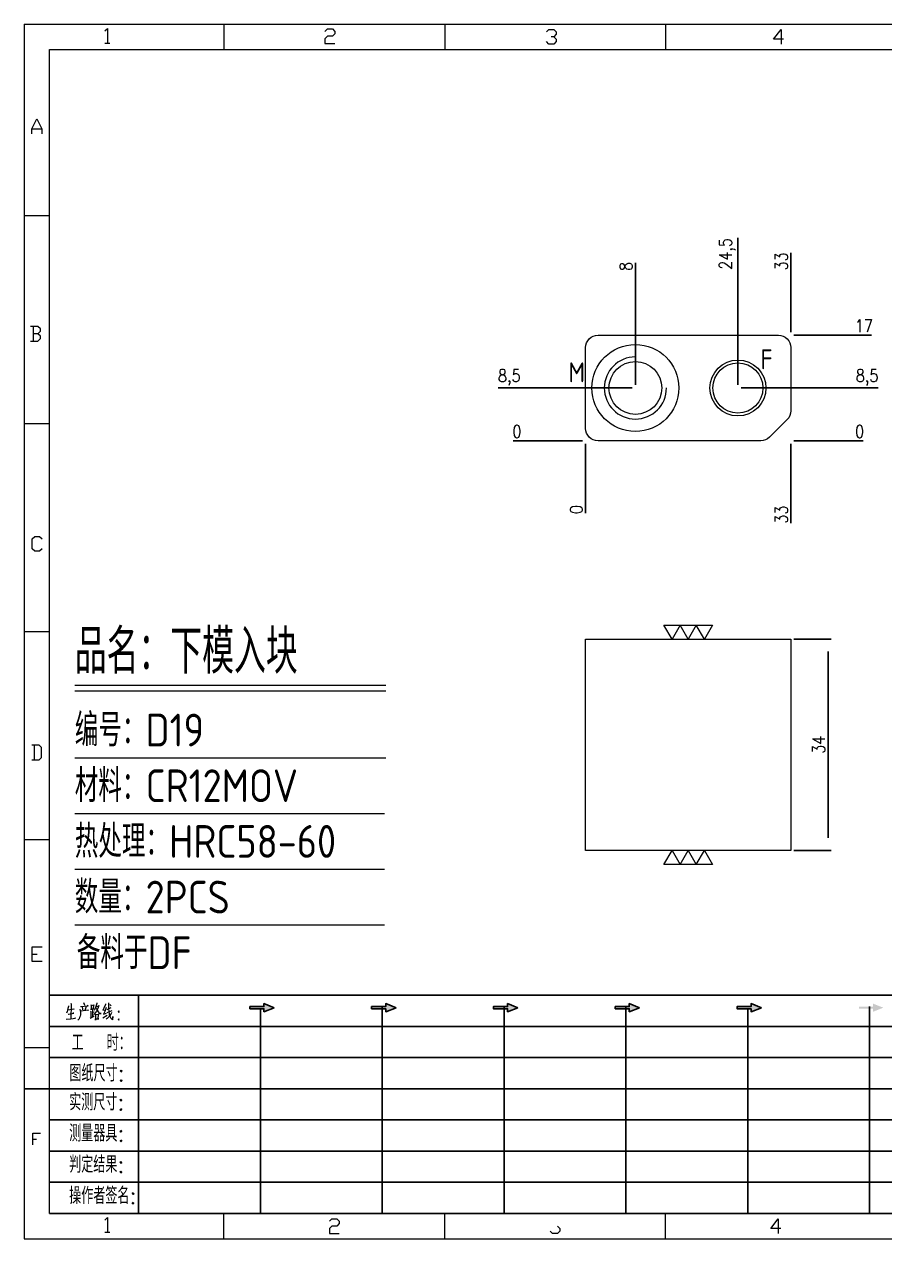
# Model space of a CAD drawing. Header units: millimetres. Extents: x 88508 to 142116, y -5268 to 20283.
# Drawn here: x 111319.8 to 111458.3, y 556.7 to 752.2 of the extents above; entities that cross this region are included whole.
import ezdxf
from ezdxf.enums import TextEntityAlignment as Align

# ---------------------------------------------------------------- set-up
doc = ezdxf.new("R2010")
doc.units = ezdxf.units.MM
doc.linetypes.add('HIDDEN', pattern=[0])
for name, color, linetype in [('DIE_P', 2, 'Continuous'), ('DIM', 4, 'Continuous'), ('TEXT', 4, 'Continuous')]:
    doc.layers.add(name, color=color, linetype=linetype)
doc.styles.add('chinesef_fs', font='simplex.shx', dxfattribs={"bigfont": 'gbcbig.shx'})
doc.styles.add('gbenor', font='gbenor.shx', dxfattribs={"bigfont": 'gbcbig.shx'})
doc.styles.add('GBENOR_', font='gbenor.shx', dxfattribs={"bigfont": 'gbcbig'})
doc.styles.get("Standard").update_dxf_attribs({"font": 'txt.shx', "width": 0.85, "bigfont": 'ctxt.shx'})
doc.styles.add('TXT', font='txt.shx', dxfattribs={"width": 0.8, "bigfont": 'ctxt.shx'})
doc.dimstyles.new('T-2-WX', dxfattribs={"dimtxt": 2, "dimasz": 2, "dimexe": 0.5, "dimexo": 0.5, "dimgap": 0.5, "dimtad": 1, "dimtxsty": 'Standard', "dimblk": 'OPEN30', "dimcen": 0, "dimazin": 3, "dimtfac": 1, "dimtmove": 0, "dimatfit": 3, "dimldrblk": 'OPEN30', "dimlwd": -1, "dimlwe": -1})

# ---------------------------------------------------------------- blocks, each defined once
blk = doc.blocks.new('U40')
for points in [[(351.8, 337.7), (351.8, 333.2), (367, 339.3), (351.8, 345.3), (351.8, 340.8), (331.2, 340.8), (331.2, 337.7)], [(545.7, 339.3), (530.6, 345.3), (530.6, 340.8), (509.9, 340.8), (509.9, 337.7), (530.6, 337.7), (530.6, 333.2)], [(724.5, 339.3), (709.3, 345.3), (709.3, 340.8), (688.7, 340.8), (688.7, 337.7), (709.3, 337.7), (709.3, 333.2)], [(903.3, 339.3), (888.1, 345.3), (888.1, 340.8), (867.5, 340.8), (867.5, 337.7), (888.1, 337.7), (888.1, 333.2)], [(1082.1, 339.3), (1066.9, 345.3), (1066.9, 340.8), (1046.3, 340.8), (1046.3, 337.7), (1066.9, 337.7), (1066.9, 333.2)], [(1245.7, 337.7), (1245.7, 333.2), (1260.9, 339.3), (1245.7, 345.3), (1245.7, 340.8), (1225.1, 340.8), (1225.1, 337.7)]]:
    blk.add_hatch(color=3).paths.add_polyline_path(points)
at = {"color": 254, "lineweight": 18}
for p, q in [((0, 1783.5), (0, 0)), ((0, 1783.5), (2530.2, 1783.5)), ((941.1, 1783.5), (941.1, 1746.5)), ((37, 37), (37, 1746.5)), ((37, 1746.5), (2493.2, 1746.5)), ((0, 1502.7), (37, 1502.7)), ((0, 1197.2), (37, 1197.2)), ((0, 891.7), (37, 891.7)), ((0, 586.3), (37, 586.3)), ((0, 280.8), (37, 280.8)), ((37, 37), (2493.2, 37)), ((941.1, 0), (941.1, 37)), ((0, 0), (2530.2, 0))]:
    blk.add_line(p, q, dxfattribs=at)
at = {"color": 254, "linetype": 'Continuous', "lineweight": 18}
for p, q in [((293.1, 1783.5), (293.1, 1746.5)), ((617.1, 1783.5), (617.1, 1746.5)), ((293.1, 0), (293.1, 37)), ((617.1, 0), (617.1, 37))]:
    blk.add_line(p, q, dxfattribs=at)
for p, q in [((38, 357.6), (1598.2, 357.6)), ((38, 311.8), (1598.2, 311.8)), ((37.1, 266), (1598.2, 266)), ((0.1, 220.2), (1598.2, 220.2)), ((37.1, 174.4), (1598.2, 174.4)), ((37.1, 128.6), (1598.2, 128.6)), ((37.1, 82.8), (1598.2, 82.8))]:
    blk.add_line(p, q)
at = {"color": 254}
for p, q in [((167.8, 37), (167.8, 357.6)), ((525.5, 37), (525.5, 340.8)), ((704.3, 37), (704.3, 340.8)), ((883.1, 37), (883.1, 340.8)), ((1240.6, 37), (1240.6, 340.8)), ((346.7, 37), (346.7, 337.9)), ((1061.9, 37), (1061.9, 337.7)), ((1598.2, 37), (38, 37))]:
    blk.add_line(p, q, dxfattribs=at)
at = {"color": 92, "lineweight": 18}
for points in [[(118.3, 1773.7), (121.9, 1777.3), (121.9, 1755.8)], [(441.4, 1773.1), (445, 1776.7), (452.2, 1776.7), (455.8, 1773.1), (455.8, 1769.5), (452.2, 1765.9), (445, 1765.9), (441.4, 1762.3), (441.4, 1755.1), (455.8, 1755.1)], [(766.4, 1772.4), (770, 1776), (777.2, 1776), (780.8, 1772.4), (780.8, 1768.8), (777.2, 1765.2), (773.6, 1765.2)], [(1114.4, 1761.4), (1100, 1761.4), (1110.8, 1775.8), (1110.8, 1754.2)], [(118.3, 1755.8), (125.5, 1755.8)], [(777.2, 1765.2), (780.8, 1761.6), (780.8, 1758), (777.2, 1754.4), (770, 1754.4), (766.4, 1758)], [(11.1, 1622.8), (11.1, 1630), (18.3, 1644.4), (25.5, 1630), (25.5, 1622.8)], [(11.1, 1630), (25.5, 1630)], [(20, 1329), (23.6, 1332.6), (23.6, 1336.2), (20, 1339.8), (9.2, 1339.8)], [(12.8, 1339.8), (12.8, 1318.2)], [(9.2, 1318.2), (20, 1318.2), (23.6, 1321.8), (23.6, 1325.4), (20, 1329), (12.8, 1329)], [(26.1, 1013.2), (22.5, 1009.6), (15.3, 1009.6), (11.7, 1013.2), (11.7, 1027.6), (15.3, 1031.2), (22.5, 1031.2), (26.1, 1027.6)], [(11, 703.2), (21.8, 703.2), (25.4, 706.8), (25.4, 721.2), (21.8, 724.8), (11, 724.8)], [(14.6, 724.8), (14.6, 703.2)], [(26.1, 407), (11.7, 407), (11.7, 428.6), (26.1, 428.6)], [(11.7, 417.8), (18.9, 417.8)], [(12.3, 137.7), (12.3, 155), (23.8, 155)], [(12.3, 146.4), (18.1, 146.4)], [(118.3, 27.4), (121.9, 31), (121.9, 9.4)], [(447.9, 25.7), (451.5, 29.3), (458.7, 29.3), (462.3, 25.7), (462.3, 22.1), (458.7, 18.5), (451.5, 18.5), (447.9, 14.9), (447.9, 7.7), (462.3, 7.7)], [(782.7, 18.5), (786.3, 14.9), (786.3, 11.3), (782.7, 7.7), (775.5, 7.7), (771.9, 11.3)], [(1110.3, 14.9), (1095.9, 14.9), (1106.7, 29.3), (1106.7, 7.7)], [(118.3, 9.4), (125.5, 9.4)]]:
    blk.add_lwpolyline(points, dxfattribs=at)
at = {"color": 92, "lineweight": 0}
for points in [[(65, 342.2), (64.8, 341), (64.1, 337.9), (63.6, 335.7), (62.8, 333.5), (62.1, 331.4)], [(68.4, 345.9), (68.7, 344.4), (68.1, 322.9)], [(82.6, 340.8), (93.7, 342.2), (93.3, 342.4), (92.4, 342)], [(86.1, 336.1), (86, 337.5), (85.3, 339.8)], [(86.7, 346.7), (87.9, 344.6), (88.3, 343)], [(90.3, 341), (90.4, 339.6), (89.1, 335.3)], [(97.8, 344), (98.1, 342.6), (98.1, 340.8), (98.1, 337.9), (98.1, 336.3), (98.2, 337.7), (102.1, 338.3), (101.8, 338.3), (102.1, 343.6), (102.1, 343.2), (102.1, 342.8), (98.2, 342.2)], [(105.5, 341.2), (105.9, 341), (109.6, 341.8), (109.3, 342.6), (108.5, 339.6), (107.6, 337.3), (106.9, 335.9), (105.9, 334.3), (104.3, 332), (103.1, 330.4), (101.9, 329.4)], [(106.6, 346.5), (106.5, 345.2), (105.1, 341.2), (104.2, 338.9), (103.1, 336.3), (102.6, 335.5)], [(104.9, 339.1), (105.3, 338.7), (107, 335.7), (108.6, 333.3), (109.9, 331.2), (110.3, 330.8), (112.6, 330.8), (110.2, 331.2), (109, 332.6)], [(119.3, 344.8), (119.1, 343.8), (116.8, 338.5), (115.4, 335.5), (119.3, 336.3)], [(120.3, 339.4), (118.1, 333.5), (116.4, 330), (116.1, 329.8), (120.5, 331.4)], [(121.7, 336.7), (127.7, 339.6)], [(123.4, 346.5), (123.5, 345.4), (123.5, 340.8), (123.8, 337.3), (124, 335.3), (124.2, 333.1), (124.5, 331), (124.8, 329), (125.2, 327.4), (125.9, 325.7), (126.9, 323.9), (127.9, 322.7), (128.9, 321.7), (129.6, 321.3), (129.9, 326.1), (129.4, 321.5)], [(127.7, 341.6), (127.2, 342.4), (125.7, 344.2)], [(61.4, 322.3), (68.2, 322.9), (75.3, 323.7), (74.9, 323.9), (73.8, 323.5)], [(63.8, 335.9), (73.4, 337.5), (73.1, 337.7), (72.5, 337.3)], [(64.5, 329.6), (64.8, 329.6), (65.1, 329.6), (72.5, 331), (71.9, 331), (70.9, 330.8)], [(82.6, 335.1), (82.6, 331.8), (82.3, 329), (81.9, 326.8), (81.2, 324.9), (80.3, 323.1), (79.6, 321.9), (78.8, 320.9)], [(93.3, 335.5), (94.1, 335.7), (94.3, 335.5), (82.6, 334.3), (82.6, 335.1), (82.2, 336.9)], [(96.5, 323.9), (102.8, 327.2)], [(97.2, 334.3), (97.5, 333.5), (97.7, 324.7)], [(100.2, 337.9), (100.1, 325.9)], [(100.2, 332.6), (102.4, 333.1)], [(104.2, 330), (104.5, 329), (104.5, 321.1), (104.3, 322.1), (104.5, 322.7), (109.2, 323.1), (108.6, 323.1), (109, 329.2), (109, 330), (109.3, 329.4), (108.6, 329.4), (104.6, 328.8)], [(115.3, 324.3), (121.5, 328.2)], [(128.2, 332.4), (128.1, 331.6), (126.9, 329.6), (125.8, 328), (124.5, 326.3), (123, 324.7), (121.4, 323.3), (120.1, 322.3)], [(121.4, 332.2), (128.8, 335.1)]]:
    blk.add_lwpolyline(points, dxfattribs=at)
for points in [[(367, 339.3), (351.8, 345.3), (351.8, 340.8), (331.2, 340.8), (331.2, 337.7), (351.8, 337.7), (351.8, 333.2), (367, 339.3)], [(545.7, 339.3), (530.6, 345.3), (530.6, 340.8), (509.9, 340.8), (509.9, 337.7), (530.6, 337.7), (530.6, 333.2), (545.7, 339.3)], [(724.5, 339.3), (709.3, 345.3), (709.3, 340.8), (688.7, 340.8), (688.7, 337.7), (709.3, 337.7), (709.3, 333.2), (724.5, 339.3)], [(903.3, 339.3), (888.1, 345.3), (888.1, 340.8), (867.5, 340.8), (867.5, 337.7), (888.1, 337.7), (888.1, 333.2), (903.3, 339.3)], [(1082.1, 339.3), (1066.9, 345.3), (1066.9, 340.8), (1046.3, 340.8), (1046.3, 337.7), (1066.9, 337.7), (1066.9, 333.2), (1082.1, 339.3)]]:
    blk.add_lwpolyline(points)
for points in [[(138.7, 332.4), (139.4, 333.5), (138.7, 334.5), (138, 333.5)], [(138.7, 320.9), (139.4, 321.9), (138.7, 322.9), (138, 321.9)]]:
    blk.add_lwpolyline(points, close=True, dxfattribs=at)
at = {"color": 3, "style": 'chinesef_fs'}
for s, p in [('工  时：', (69.5, 275.7)), ('图纸尺寸:', (66.2, 230.9)), ('实测尺寸:', (65.9, 188.4)), ('测量器具:', (65.9, 142.6)), ('判定结果:', (65.9, 96.8)), ('操作者签名:', (65.9, 51))]:
    blk.add_text(s, height=24.57, dxfattribs=at).set_placement(p)
at = {"lineweight": 18, "style": 'GBENOR_'}
blk.add_attdef('文档路径', (2126, 386.9), '', height=17.8, dxfattribs=at)
at = {"lineweight": 20, "style": 'TXT'}
for tag, height, p in [('18-**-**', 16.3, (1866.6, 256.2)), ('客户名称', 16.1, (1741.1, 134, 0)), ('料厚:', 16.1, (1741.3, 93.2, 0))]:
    blk.add_attdef(tag, text='', height=height, dxfattribs=at).set_placement(p, align=Align.MIDDLE)
for tag, p, height in [('88888', (1850.9, 207.5), 14.9), ('材质:', (1691.2, 168, 0), 16.1), ('核准', (1869.4, 127.5, 0), 16.1), ('设计', (1868.8, 88.3, 0), 16.1), ('绘图', (1868.2, 49.1, 0), 16.1)]:
    blk.add_attdef(tag, p, '', height=height, dxfattribs=at)
for tag, p, height, width in [('3', (2234.7, 206.9), 15.8, 0.7), ('4', (2234.7, 167.4), 15.8, 0.7), ('核准日期', (2041.1, 124.2, 0), 16.1, 0.68), ('设计日期', (2041.1, 84.5, 0), 16.1, 0.68), ('1', (2251.9, 85.9), 14.6, 0.7), ('绘图日期', (2040.9, 46.4, 0), 16.1, 0.68), ('2', (2235, 49.2), 14.6, 0.7)]:
    blk.add_attdef(tag, p, '', height=height, dxfattribs=dict(at, width=width))
blk = doc.blocks.new('*D7735')
at = {"layer": 'Defpoints', "color": 0}
for p in [(111410.15, 685.13), (111443.15, 685.13), (111453.15, 685.13)]:
    blk.add_point(p, dxfattribs=at)
at = {"layer": 'DIM', "color": 0}
blk.add_line((111443.65, 685.13), (111454.79, 685.13), dxfattribs=at)
at = {"layer": 'DIM', "color": 0, "lineweight": 5, "insert": (111454.22, 686.63), "char_height": 2, "attachment_point": 5}
blk.add_mtext('0', dxfattribs=at)
blk = doc.blocks.new('_Open30')
blk = doc.blocks.new('*D7736')
at = {"layer": 'Defpoints', "color": 0}
for p in [(111434.65, 693.63), (111453.15, 693.63), (111410.15, 685.13)]:
    blk.add_point(p, dxfattribs=at)
at = {"layer": 'DIM', "color": 0}
for p, q in [((111435.15, 693.63), (111445.15, 693.63)), ((111445.15, 693.63), (111449.15, 693.63)), ((111449.15, 693.63), (111457.21, 693.63))]:
    blk.add_line(p, q, dxfattribs=at)
at = {"layer": 'DIM', "color": 0, "lineweight": 5, "insert": (111455.43, 695.32), "char_height": 2, "attachment_point": 5}
blk.add_mtext('8,5', dxfattribs=at)
blk = doc.blocks.new('*D7737')
at = {"layer": 'Defpoints', "color": 0}
for p in [(111443.15, 702.13), (111453.15, 702.13), (111410.15, 685.13)]:
    blk.add_point(p, dxfattribs=at)
at = {"layer": 'DIM', "color": 0}
for p, q in [((111443.65, 702.13), (111447.15, 702.13)), ((111447.15, 702.13), (111449.15, 702.13)), ((111449.15, 702.13), (111456.16, 702.13))]:
    blk.add_line(p, q, dxfattribs=at)
at = {"layer": 'DIM', "color": 0, "lineweight": 5, "insert": (111454.91, 703.63), "char_height": 2, "attachment_point": 5}
blk.add_mtext('17', dxfattribs=at)
blk = doc.blocks.new('*D7738')
at = {"layer": 'Defpoints', "color": 0}
for p in [(111400.15, 685.13), (111410.15, 685.13), (111410.15, 685.13)]:
    blk.add_point(p, dxfattribs=at)
at = {"layer": 'DIM', "color": 0}
blk.add_line((111409.65, 685.13), (111398.52, 685.13), dxfattribs=at)
at = {"layer": 'DIM', "color": 0, "lineweight": 5, "insert": (111399.09, 686.63), "char_height": 2, "attachment_point": 5}
blk.add_mtext('0', dxfattribs=at)
blk = doc.blocks.new('*D7739')
at = {"layer": 'Defpoints', "color": 0}
for p in [(111400.15, 693.63), (111418.15, 693.63), (111410.15, 685.13)]:
    blk.add_point(p, dxfattribs=at)
at = {"layer": 'DIM', "color": 0}
for p, q in [((111404.15, 693.63), (111396.09, 693.63)), ((111408.15, 693.63), (111404.15, 693.63)), ((111417.65, 693.63), (111408.15, 693.63))]:
    blk.add_line(p, q, dxfattribs=at)
at = {"layer": 'DIM', "color": 0, "lineweight": 5, "insert": (111397.87, 695.32), "char_height": 2, "attachment_point": 5}
blk.add_mtext('8,5', dxfattribs=at)
blk = doc.blocks.new('*D7740')
at = {"layer": 'Defpoints', "color": 0}
for p in [(111410.15, 685.13), (111443.15, 685.13), (111443.15, 675.13)]:
    blk.add_point(p, dxfattribs=at)
at = {"layer": 'DIM', "color": 0}
for p, q in [((111443.15, 684.63), (111443.15, 681.13)), ((111443.15, 681.13), (111443.15, 679.13)), ((111443.15, 679.13), (111443.15, 671.88))]:
    blk.add_line(p, q, dxfattribs=at)
at = {"layer": 'DIM', "color": 0, "lineweight": 5, "insert": (111441.65, 673.25), "char_height": 2, "attachment_point": 5, "rotation": 90}
blk.add_mtext('33', dxfattribs=at)
blk = doc.blocks.new('*D7741')
at = {"layer": 'Defpoints', "color": 0}
for p in [(111410.15, 685.13), (111410.15, 685.13), (111410.15, 675.13)]:
    blk.add_point(p, dxfattribs=at)
at = {"layer": 'DIM', "color": 0}
blk.add_line((111410.15, 684.63), (111410.15, 673.5), dxfattribs=at)
at = {"layer": 'DIM', "color": 0, "lineweight": 5, "insert": (111408.65, 674.06), "char_height": 2, "attachment_point": 5, "rotation": 90}
blk.add_mtext('0', dxfattribs=at)
blk = doc.blocks.new('*D7742')
at = {"layer": 'Defpoints', "color": 0}
for p in [(111443.15, 712.13), (111443.15, 702.13), (111410.15, 685.13)]:
    blk.add_point(p, dxfattribs=at)
at = {"layer": 'DIM', "color": 0}
for p, q in [((111443.15, 708.13), (111443.15, 715.38)), ((111443.15, 706.13), (111443.15, 708.13)), ((111443.15, 702.63), (111443.15, 706.13))]:
    blk.add_line(p, q, dxfattribs=at)
at = {"layer": 'DIM', "color": 0, "lineweight": 5, "insert": (111441.65, 714.01), "char_height": 2, "attachment_point": 5, "rotation": 90}
blk.add_mtext('33', dxfattribs=at)
blk = doc.blocks.new('*D7743')
at = {"layer": 'Defpoints', "color": 0}
for p in [(111434.65, 712.13), (111434.65, 693.63), (111410.15, 685.13)]:
    blk.add_point(p, dxfattribs=at)
at = {"layer": 'DIM', "color": 0}
for p, q in [((111434.65, 708.13), (111434.65, 717.81)), ((111434.65, 704.13), (111434.65, 708.13)), ((111434.65, 694.13), (111434.65, 704.13))]:
    blk.add_line(p, q, dxfattribs=at)
at = {"layer": 'DIM', "color": 0, "lineweight": 5, "insert": (111432.96, 715.22), "char_height": 2, "attachment_point": 5, "rotation": 90}
blk.add_mtext('24,5', dxfattribs=at)
blk = doc.blocks.new('*D7744')
at = {"layer": 'Defpoints', "color": 0}
for p in [(111418.15, 712.13), (111418.15, 693.63), (111410.15, 685.13)]:
    blk.add_point(p, dxfattribs=at)
at = {"layer": 'DIM', "color": 0}
for p, q in [((111418.15, 708.13), (111418.15, 713.76)), ((111418.15, 704.13), (111418.15, 708.13)), ((111418.15, 694.13), (111418.15, 704.13))]:
    blk.add_line(p, q, dxfattribs=at)
at = {"layer": 'DIM', "color": 0, "lineweight": 5, "insert": (111416.65, 713.2), "char_height": 2, "attachment_point": 5, "rotation": 90}
blk.add_mtext('8', dxfattribs=at)
blk = doc.blocks.new('*D7745')
at = {"layer": 'Defpoints', "color": 0}
for p in [(111443.15, 653.21), (111449.15, 653.21), (111443.15, 619.21)]:
    blk.add_point(p, dxfattribs=at)
at = {"layer": 'DIM', "color": 0}
for p, q in [((111443.65, 653.21), (111449.65, 653.21)), ((111449.15, 621.21), (111449.15, 651.21)), ((111443.65, 619.21), (111449.65, 619.21))]:
    blk.add_line(p, q, dxfattribs=at)
at = {"layer": 'DIM', "color": 0, "lineweight": 5, "insert": (111447.65, 636.21), "char_height": 2, "attachment_point": 5, "rotation": 90}
blk.add_mtext('34', dxfattribs=at)

msp = doc.modelspace()

# ---------------------------------------------------------------- linework, layer by layer
at = {"layer": 'DIE_P', "linetype": 'Continuous', "lineweight": 5}
msp.add_lwpolyline([(111438.324, 685.13), (111412.153, 685.13, -0.4142136), (111410.153, 687.13), (111410.153, 700.13, -0.4142136), (111412.153, 702.13), (111441.153, 702.13, -0.4142136), (111443.153, 700.13), (111443.153, 689.958, -0.1989124), (111442.567, 688.544), (111439.738, 685.716, -0.1989124)], format="xyb", close=True, dxfattribs=at)
at = {"layer": 'DIE_P', "color": 4, "lineweight": 5}
for points in [[(111430.55, 655.462), (111429.251, 653.212), (111427.952, 655.462), (111426.653, 653.212), (111425.353, 655.462), (111424.054, 653.212), (111422.755, 655.462), (111430.55, 655.462)], [(111422.755, 616.962), (111424.054, 619.212), (111425.353, 616.962), (111426.653, 619.212), (111427.952, 616.962), (111429.251, 619.212), (111430.55, 616.962), (111422.755, 616.962)]]:
    msp.add_lwpolyline(points, close=True, dxfattribs=at)
at = {"layer": 'DIE_P', "color": 2, "lineweight": 5}
msp.add_lwpolyline([(111410.153, 653.212), (111443.153, 653.212), (111443.153, 619.212), (111410.153, 619.212)], close=True, dxfattribs=at)
at = {"layer": 'DIE_P', "linetype": 'Continuous', "lineweight": 5, "ltscale": 10}
msp.add_circle((111418.153, 693.63), 7, dxfattribs=at)
at = {"layer": 'DIE_P', "lineweight": 5}
msp.add_circle((111418.153, 693.63), 4.25, dxfattribs=at)
at = {"layer": 'DIE_P', "color": 4, "linetype": 'HIDDEN', "lineweight": 5, "ltscale": 0.5}
msp.add_circle((111434.653, 693.63), 4.5, dxfattribs=at)
at = {"layer": 'DIE_P', "color": 1, "linetype": 'Continuous', "lineweight": 5}
msp.add_circle((111434.653, 693.63), 4.025, dxfattribs=at)
at = {"layer": 'DIE_P', "lineweight": 5}
msp.add_arc((111418.153, 693.63), 5, 90, 0, dxfattribs=at)
at = {"layer": 'DIM', "color": 4, "linetype": 'Continuous', "lineweight": 5}
for p, q in [((111327.967, 645.823), (111378.015, 645.823)), ((111327.967, 644.9), (111378.015, 644.9)), ((111327.967, 634.095), (111378.015, 634.095)), ((111327.967, 625.135), (111377.797, 625.135)), ((111327.967, 616.175), (111377.797, 616.175)), ((111327.967, 607.215), (111377.797, 607.215))]:
    msp.add_line(p, q, dxfattribs=at)

# ---------------------------------------------------------------- block references
at = {"lineweight": 5, "ltscale": 3, "xscale": 0.1095942733365231, "yscale": 0.1095942733365231, "zscale": 0.1095942733365231}
msp.add_blockref('U40', (111319.847, 556.708), dxfattribs=at)

# ---------------------------------------------------------------- texts
at = {"layer": 'DIM', "color": 3, "linetype": 'Continuous', "lineweight": 5, "style": 'gbenor'}
for s, height, p in [('品名：下模入块', 7.1155, (111327.967, 647.667)), ('编号：D19', 5.2707, (111327.967, 635.94)), ('材料：CR12MOV', 5.2707, (111327.967, 626.98)), ('热处理：HRC58-60', 5.27072, (111327.967, 618.02)), ('数量：2PCS', 5.2707, (111327.967, 609.059)), ('备料于DF', 5.2707, (111328.287, 600.099))]:
    msp.add_text(s, height=height, dxfattribs=at).set_placement(p)
at = {"layer": 'TEXT', "color": 4, "lineweight": 5, "style": 'gbenor'}
for s, p in [('F', (111439.262, 698.239)), ('M', (111408.725, 696.156))]:
    msp.add_text(s, height=3.2, dxfattribs=at).set_placement(p, align=Align.MIDDLE_CENTER)

# ---------------------------------------------------------------- dimensions: what is measured, and where the dimension line sits
at = {"layer": 'DIM', "color": 4, "lineweight": 5}
for feature_location, offset, dtype, origin, picture, middle in [((111434.653, 693.63), (0, 18.5), 1, (111410.153, 685.13), '*D7743', (111432.962, 715.22)), ((111443.153, 702.13), (0, 10), 1, (111410.153, 685.13), '*D7742', (111441.653, 714.006)), ((111418.153, 693.63), (0, 18.5), 1, (111410.153, 685.13), '*D7744', (111416.653, 713.197)), ((111443.153, 702.13), (10, 0), 0, (111410.153, 685.13), '*D7737', (111454.907, 703.63)), ((111418.153, 693.63), (-18, 0), 0, (111410.153, 685.13), '*D7739', (111397.872, 695.32)), ((111434.653, 693.63), (18.5, 0), 0, (111410.153, 685.13), '*D7736', (111455.433, 695.32)), ((111410.15251029, 685.129924109), (-10, 0), 0, (111410.15251029, 685.129924109), '*D7738', (111399.085843624, 686.629924109)), ((111443.15251031, 685.129924109), (10, 0), 0, (111410.15251029, 685.129924109), '*D7735', (111454.219176977, 686.629924109)), ((111410.15251029, 685.129924109), (0, -10), 1, (111410.15251029, 685.129924109), '*D7741', (111408.65251029, 674.063257442)), ((111443.153, 685.13), (0, -10), 1, (111410.153, 685.13), '*D7740', (111441.653, 673.254))]:
    dim = msp.add_ordinate_dim(feature_location=feature_location, offset=offset, dtype=dtype, origin=origin, dimstyle='T-2-WX', dxfattribs=at)
    dim.commit()
    dim.dimension.update_dxf_attribs({"geometry": picture, "text_midpoint": middle})
dim = msp.add_linear_dim(base=(111449.153, 653.212), p1=(111443.153, 619.212), p2=(111443.153, 653.212), angle=90, dimstyle='T-2-WX', dxfattribs=at)
dim.commit()
dim.dimension.update_dxf_attribs({"geometry": '*D7745', "text_midpoint": (111447.653, 636.212)})

doc.saveas('drawing.dxf')
